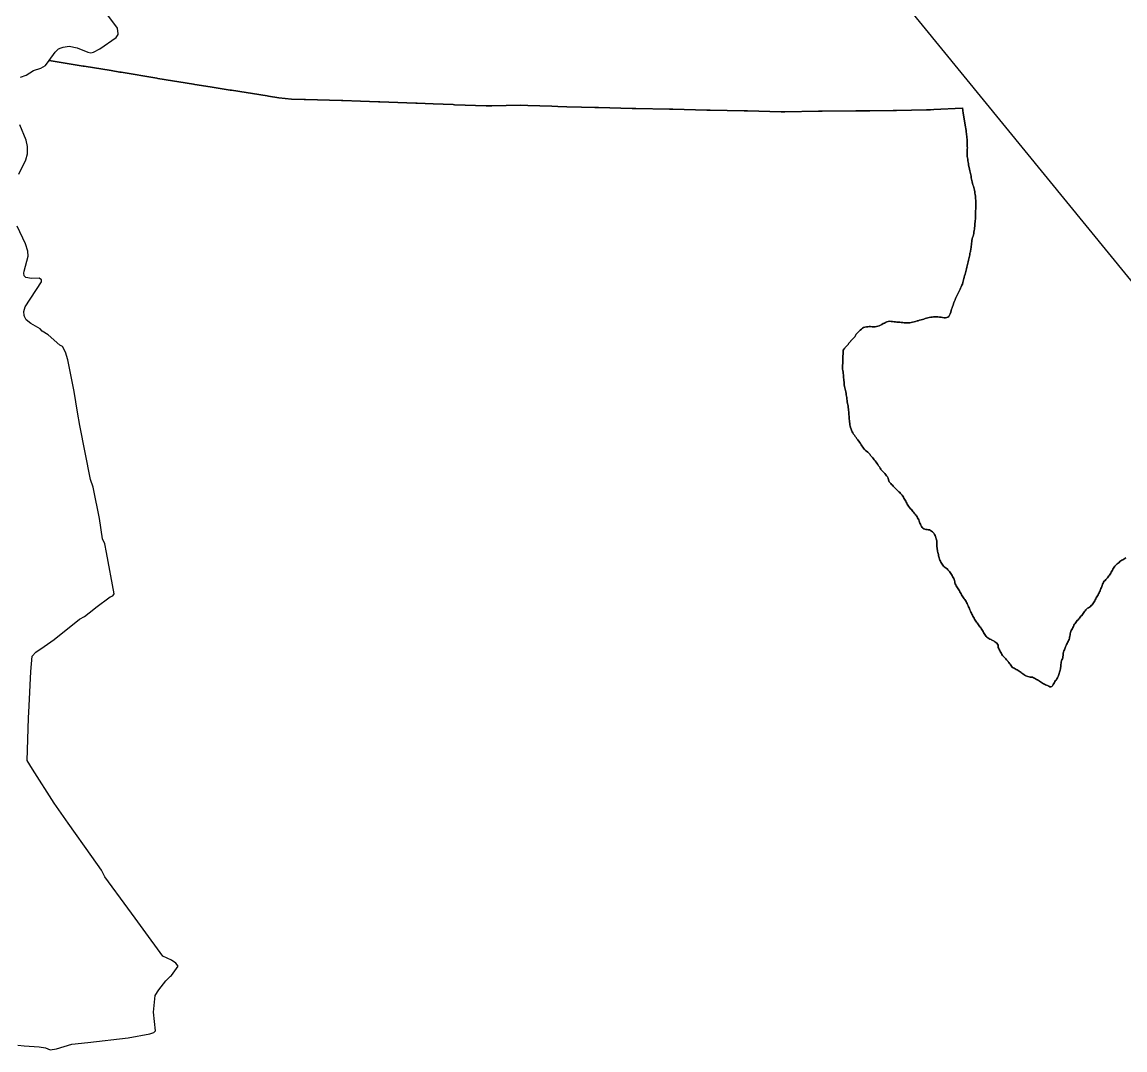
# Model space of a CAD drawing. Extents: x -312 to 667, y -1017 to 963.
# Drawn here: x -139.6 to -11.5, y 642.2 to 761.6 of the extents above; entities that cross this region are included whole.
import ezdxf

# ---------------------------------------------------------------- set-up
doc = ezdxf.new("R2010")
doc.units = 0
doc.header["$MEASUREMENT"] = 0
doc.layers.add('AEROVIAS', color=96, linetype='CONTINUOUS')
doc.layers.add('LINEAS_DE_MAPA', color=7, linetype='CONTINUOUS')

msp = doc.modelspace()

# ---------------------------------------------------------------- linework, layer by layer
at = {"layer": 'AEROVIAS'}
msp.add_line((-163.24, 918.58), (48.49, 658.74), dxfattribs=at)
at = {"layer": 'LINEAS_DE_MAPA', "color": 7}
for points in [[(-139.78, 755.15), (-139.12, 755.4), (-138.26, 755.93), (-137.43, 756.19), (-136.86, 756.51), (-136.46, 757.08), (-135.76, 758.06), (-135.37, 758.43), (-135.05, 758.55), (-134.82, 758.64), (-134.13, 758.74), (-133.19, 758.57), (-131.96, 758.06), (-131.63, 758), (-131.3, 758.05), (-130.57, 758.45), (-128.67, 759.75), (-128.42, 760.11), (-128.44, 760.2), (-128.51, 760.85), (-129.75, 762.52)], [(-11.38, 699.34), (-11.51, 699.28), (-11.62, 699.21), (-11.74, 699.14), (-11.85, 699.07), (-11.96, 698.99), (-12.07, 698.92), (-12.17, 698.83), (-12.28, 698.75), (-12.39, 698.66), (-12.48, 698.57), (-12.58, 698.48), (-12.67, 698.38), (-12.75, 698.28), (-12.82, 698.16), (-12.88, 698.04), (-12.95, 697.92), (-13.01, 697.81), (-13.08, 697.69), (-13.15, 697.58), (-13.22, 697.47), (-13.3, 697.35), (-13.37, 697.25), (-13.45, 697.14), (-13.53, 697.03), (-13.62, 696.93), (-13.71, 696.83), (-13.8, 696.73), (-13.89, 696.63), (-13.97, 696.52), (-14.03, 696.4), (-14.08, 696.28), (-14.13, 696.15), (-14.18, 696.03), (-14.23, 695.9), (-14.28, 695.78), (-14.33, 695.66), (-14.38, 695.53), (-14.44, 695.41), (-14.49, 695.29), (-14.56, 695.17), (-14.62, 695.06), (-14.69, 694.94), (-14.76, 694.83), (-14.83, 694.71), (-14.89, 694.59), (-14.94, 694.47), (-15, 694.35), (-15.06, 694.23), (-15.13, 694.12), (-15.21, 694.01), (-15.3, 693.91), (-15.4, 693.81), (-15.49, 693.72), (-15.6, 693.64), (-15.71, 693.57), (-15.83, 693.5), (-15.93, 693.42), (-16.02, 693.32), (-16.11, 693.22), (-16.19, 693.11), (-16.27, 693), (-16.35, 692.89), (-16.43, 692.79), (-16.51, 692.68), (-16.6, 692.58), (-16.68, 692.47), (-16.77, 692.37), (-16.85, 692.27), (-16.94, 692.17), (-17.03, 692.07), (-17.12, 691.97), (-17.2, 691.86), (-17.27, 691.75), (-17.34, 691.64), (-17.41, 691.52), (-17.47, 691.4), (-17.54, 691.28), (-17.6, 691.17), (-17.66, 691.05), (-17.73, 690.91), (-17.77, 690.8), (-17.81, 690.67), (-17.84, 690.55), (-17.87, 690.41), (-17.89, 690.28), (-17.92, 690.15), (-17.95, 690.02), (-17.99, 689.89), (-18.04, 689.77), (-18.09, 689.65), (-18.15, 689.52), (-18.21, 689.4), (-18.27, 689.28), (-18.33, 689.16), (-18.38, 689.04), (-18.43, 688.92), (-18.48, 688.79), (-18.53, 688.67), (-18.58, 688.54), (-18.61, 688.41), (-18.65, 688.29), (-18.66, 688.15), (-18.67, 688.02), (-18.69, 687.89), (-18.72, 687.76), (-18.76, 687.63), (-18.81, 687.5), (-18.86, 687.38), (-18.89, 687.25), (-18.91, 687.12), (-18.92, 686.98), (-18.93, 686.8), (-18.94, 686.72), (-18.96, 686.58), (-18.98, 686.45), (-19.02, 686.32), (-19.06, 686.2), (-19.1, 686.07), (-19.13, 685.94), (-19.17, 685.81), (-19.21, 685.68), (-19.26, 685.56), (-19.32, 685.44), (-19.39, 685.32), (-19.46, 685.21), (-19.54, 685.1), (-19.62, 684.99), (-19.69, 684.88), (-19.77, 684.77), (-19.84, 684.64), (-19.91, 684.51), (-19.96, 684.46), (-19.99, 684.42), (-20.09, 684.37), (-20.21, 684.39), (-20.34, 684.46), (-20.48, 684.53), (-20.6, 684.58), (-20.73, 684.62), (-20.85, 684.67), (-20.97, 684.74), (-21.07, 684.82), (-21.18, 684.89), (-21.3, 684.97), (-21.41, 685.04), (-21.47, 685.07), (-21.52, 685.11), (-21.64, 685.18), (-21.75, 685.24), (-21.87, 685.31), (-21.99, 685.37), (-22.11, 685.43), (-22.23, 685.49), (-22.36, 685.52), (-22.49, 685.52), (-22.63, 685.54), (-22.76, 685.57), (-22.89, 685.61), (-23.01, 685.66), (-23.07, 685.69), (-23.13, 685.72), (-23.24, 685.8), (-23.35, 685.88), (-23.46, 685.96), (-23.56, 686.03), (-23.67, 686.11), (-23.78, 686.19), (-23.89, 686.27), (-24, 686.34), (-24.12, 686.4), (-24.24, 686.47), (-24.36, 686.53), (-24.47, 686.6), (-24.58, 686.68), (-24.67, 686.78), (-24.75, 686.89), (-24.83, 687), (-24.91, 687.1), (-24.99, 687.21), (-25.05, 687.29), (-25.07, 687.31), (-25.16, 687.42), (-25.24, 687.52), (-25.33, 687.62), (-25.42, 687.72), (-25.52, 687.81), (-25.61, 687.91), (-25.7, 688.01), (-25.78, 688.12), (-25.85, 688.23), (-25.91, 688.35), (-25.98, 688.47), (-26.04, 688.58), (-26.1, 688.7), (-26.16, 688.83), (-26.2, 688.95), (-26.21, 689.09), (-26.22, 689.22), (-26.29, 689.33), (-26.38, 689.43), (-26.49, 689.52), (-26.6, 689.6), (-26.7, 689.68), (-26.82, 689.74), (-26.94, 689.81), (-27.05, 689.87), (-27.17, 689.93), (-27.3, 689.99), (-27.42, 690.06), (-27.52, 690.14), (-27.61, 690.23), (-27.69, 690.34), (-27.77, 690.45), (-27.84, 690.56), (-27.91, 690.68), (-27.97, 690.8), (-28.03, 690.92), (-28.1, 691.03), (-28.18, 691.14), (-28.25, 691.25), (-28.33, 691.36), (-28.41, 691.47), (-28.49, 691.58), (-28.57, 691.69), (-28.65, 691.79), (-28.74, 691.89), (-28.82, 692), (-28.89, 692.11), (-28.96, 692.23), (-29.02, 692.34), (-29.08, 692.46), (-29.15, 692.58), (-29.21, 692.7), (-29.26, 692.82), (-29.32, 692.94), (-29.38, 693.06), (-29.44, 693.18), (-29.49, 693.3), (-29.55, 693.43), (-29.6, 693.55), (-29.66, 693.67), (-29.71, 693.79), (-29.77, 693.92), (-29.82, 694.04), (-29.89, 694.18), (-29.94, 694.28), (-30.01, 694.39), (-30.09, 694.5), (-30.17, 694.61), (-30.25, 694.71), (-30.33, 694.82), (-30.4, 694.93), (-30.47, 695.05), (-30.53, 695.17), (-30.59, 695.29), (-30.66, 695.4), (-30.72, 695.52), (-30.79, 695.64), (-30.87, 695.75), (-30.94, 695.86), (-31.01, 695.97), (-31.08, 696.09), (-31.14, 696.21), (-31.2, 696.33), (-31.24, 696.45), (-31.27, 696.58), (-31.3, 696.72), (-31.34, 696.85), (-31.38, 696.97), (-31.45, 697.09), (-31.51, 697.2), (-31.58, 697.32), (-31.65, 697.43), (-31.73, 697.54), (-31.81, 697.65), (-31.89, 697.76), (-32.01, 697.91), (-32.06, 697.96), (-32.16, 698.06), (-32.26, 698.14), (-32.37, 698.22), (-32.48, 698.31), (-32.57, 698.4), (-32.66, 698.5), (-32.74, 698.61), (-32.8, 698.72), (-32.87, 698.84), (-32.92, 698.96), (-32.98, 699.09), (-33.02, 699.21), (-33.06, 699.34), (-33.1, 699.47), (-33.13, 699.6), (-33.16, 699.73), (-33.19, 699.86), (-33.22, 699.99), (-33.25, 700.12), (-33.27, 700.25), (-33.3, 700.38), (-33.32, 700.52), (-33.33, 700.65), (-33.33, 700.79), (-33.33, 700.92), (-33.33, 701.05), (-33.34, 701.19), (-33.36, 701.32), (-33.38, 701.45), (-33.41, 701.58), (-33.45, 701.71), (-33.48, 701.79), (-33.49, 701.84), (-33.55, 701.96), (-33.61, 702.08), (-33.68, 702.2), (-33.76, 702.3), (-33.86, 702.39), (-33.97, 702.47), (-34.09, 702.54), (-34.21, 702.59), (-34.34, 702.62), (-34.48, 702.63), (-34.62, 702.64), (-34.75, 702.67), (-34.87, 702.71), (-34.97, 702.79), (-35.06, 702.89), (-35.13, 703.01), (-35.2, 703.13), (-35.25, 703.25), (-35.3, 703.38), (-35.34, 703.51), (-35.38, 703.63), (-35.44, 703.76), (-35.5, 703.87), (-35.57, 703.99), (-35.64, 704.11), (-35.71, 704.22), (-35.79, 704.32), (-35.87, 704.43), (-35.96, 704.53), (-36.04, 704.64), (-36.13, 704.74), (-36.22, 704.84), (-36.3, 704.95), (-36.39, 705.05), (-36.48, 705.15), (-36.56, 705.25), (-36.64, 705.36), (-36.71, 705.47), (-36.78, 705.59), (-36.84, 705.71), (-36.9, 705.83), (-36.96, 705.94), (-37.03, 706.06), (-37.1, 706.18), (-37.17, 706.29), (-37.23, 706.41), (-37.31, 706.52), (-37.38, 706.63), (-37.47, 706.73), (-37.56, 706.83), (-37.65, 706.93), (-37.75, 707.02), (-37.85, 707.11), (-37.95, 707.2), (-38.04, 707.3), (-38.14, 707.39), (-38.23, 707.49), (-38.32, 707.58), (-38.38, 707.65), (-38.41, 707.68), (-38.51, 707.78), (-38.6, 707.88), (-38.69, 707.97), (-38.78, 708.07), (-38.88, 708.17), (-38.96, 708.4), (-38.98, 708.61), (-39.06, 708.77), (-39.17, 708.89), (-39.28, 709.01), (-39.4, 709.14), (-39.51, 709.26), (-39.63, 709.38), (-39.74, 709.5), (-39.8, 709.57), (-39.85, 709.63), (-39.94, 709.77), (-40.02, 709.91), (-40.11, 710.05), (-40.21, 710.19), (-40.31, 710.33), (-40.4, 710.46), (-40.51, 710.6), (-40.61, 710.73), (-40.71, 710.86), (-40.82, 710.99), (-40.92, 711.12), (-41.03, 711.25), (-41.13, 711.38), (-41.24, 711.51), (-41.32, 711.58), (-41.36, 711.62), (-41.5, 711.72), (-41.63, 711.83), (-41.75, 711.94), (-41.85, 712.07), (-41.95, 712.21), (-42.04, 712.35), (-42.13, 712.49), (-42.22, 712.63), (-42.32, 712.77), (-42.42, 712.9), (-42.45, 712.95), (-42.52, 713.04), (-42.62, 713.17), (-42.72, 713.31), (-42.82, 713.44), (-42.91, 713.58), (-43.01, 713.71), (-43.1, 713.86), (-43.18, 714), (-43.24, 714.16), (-43.31, 714.31), (-43.36, 714.47), (-43.38, 714.53), (-43.41, 714.63), (-43.43, 714.8), (-43.46, 714.96), (-43.48, 715.13), (-43.48, 715.2), (-43.49, 715.3), (-43.51, 715.46), (-43.52, 715.63), (-43.54, 715.79), (-43.55, 715.96), (-43.56, 716.13), (-43.58, 716.3), (-43.59, 716.46), (-43.61, 716.63), (-43.63, 716.8), (-43.66, 716.99), (-43.68, 717.13), (-43.71, 717.29), (-43.74, 717.46), (-43.77, 717.62), (-43.79, 717.78), (-43.81, 717.95), (-43.83, 718.12), (-43.86, 718.28), (-43.88, 718.45), (-43.91, 718.61), (-43.95, 718.78), (-43.99, 718.94), (-44.03, 719.1), (-44.08, 719.26), (-44.11, 719.43), (-44.11, 719.47), (-44.11, 719.59), (-44.12, 719.76), (-44.13, 719.93), (-44.16, 720.09), (-44.18, 720.26), (-44.19, 720.42), (-44.2, 720.59), (-44.22, 720.76), (-44.24, 720.92), (-44.26, 721.09), (-44.29, 721.26), (-44.23, 723.45), (-44.09, 723.63), (-44.02, 723.71), (-43.98, 723.76), (-43.87, 723.88), (-43.75, 724.01), (-43.65, 724.14), (-43.55, 724.27), (-43.44, 724.4), (-43.38, 724.48), (-43.34, 724.53), (-43.22, 724.66), (-43.1, 724.77), (-42.97, 724.88), (-42.87, 725.01), (-42.8, 725.16), (-42.72, 725.31), (-42.61, 725.44), (-42.49, 725.56), (-42.36, 725.66), (-42.23, 725.77), (-42.11, 725.89), (-41.99, 726), (-41.85, 726.09), (-41.7, 726.15), (-41.53, 726.17), (-41.36, 726.18), (-41.19, 726.2), (-41.03, 726.21), (-40.86, 726.19), (-40.79, 726.19), (-40.69, 726.18), (-40.52, 726.19), (-40.36, 726.21), (-40.19, 726.25), (-40.04, 726.3), (-39.89, 726.38), (-39.82, 726.41), (-39.74, 726.46), (-39.59, 726.54), (-39.44, 726.61), (-39.29, 726.68), (-39.14, 726.75), (-38.98, 726.8), (-38.81, 726.82), (-38.64, 726.81), (-38.48, 726.8), (-38.31, 726.77), (-38.14, 726.75), (-37.98, 726.73), (-37.81, 726.71), (-37.64, 726.7), (-37.48, 726.68), (-37.31, 726.66), (-37.15, 726.65), (-36.98, 726.63), (-36.81, 726.63), (-36.61, 726.63), (-36.48, 726.65), (-36.31, 726.67), (-36.15, 726.71), (-35.99, 726.75), (-35.82, 726.79), (-35.62, 726.85), (-35.5, 726.88), (-35.34, 726.93), (-35.18, 726.98), (-35.02, 727.03), (-34.86, 727.08), (-34.7, 727.13), (-34.54, 727.18), (-34.38, 727.22), (-34.22, 727.26), (-34.05, 727.28), (-33.89, 727.31), (-33.72, 727.32), (-33.55, 727.34), (-33.38, 727.34), (-33.21, 727.33), (-33.03, 727.31), (-32.85, 727.28), (-32.67, 727.25), (-32.5, 727.23), (-32.38, 727.23), (-32.33, 727.23), (-32.19, 727.25), (-32.05, 727.3), (-31.95, 727.39), (-31.86, 727.53), (-31.79, 727.69), (-31.73, 727.87), (-31.68, 728.05), (-31.62, 728.22), (-31.56, 728.37), (-31.51, 728.53), (-31.45, 728.69), (-31.4, 728.85), (-31.35, 729.01), (-31.29, 729.17), (-31.23, 729.32), (-31.16, 729.47), (-31.08, 729.62), (-31, 729.77), (-30.93, 729.92), (-30.86, 730.07), (-30.79, 730.22), (-30.72, 730.38), (-30.65, 730.53), (-30.58, 730.68), (-30.51, 730.83), (-30.47, 730.93), (-30.44, 730.99), (-30.38, 731.14), (-30.33, 731.3), (-30.28, 731.46), (-30.24, 731.62), (-30.19, 731.78), (-30.16, 731.89), (-30.15, 731.95), (-30.11, 732.11), (-30.07, 732.27), (-30.03, 732.43), (-29.99, 732.59), (-29.94, 732.76), (-29.9, 732.92), (-29.86, 733.08), (-29.82, 733.24), (-29.78, 733.41), (-29.74, 733.57), (-29.71, 733.73), (-29.67, 733.9), (-29.63, 734.06), (-29.59, 734.22), (-29.56, 734.39), (-29.52, 734.55), (-29.49, 734.71), (-29.45, 734.88), (-29.42, 735.04), (-29.41, 735.12), (-29.39, 735.21), (-29.37, 735.37), (-29.35, 735.54), (-29.33, 735.71), (-29.31, 735.87), (-29.29, 736.04), (-29.27, 736.12), (-29.26, 736.2), (-29.23, 736.37), (-29.19, 736.53), (-29.14, 736.69), (-29.09, 736.85), (-29.06, 737.02), (-29.03, 737.18), (-29.01, 737.35), (-28.98, 737.51), (-28.96, 737.68), (-28.94, 737.85), (-28.93, 738.01), (-28.91, 738.18), (-28.89, 738.35), (-28.88, 738.51), (-28.87, 738.68), (-28.87, 738.85), (-28.86, 739.02), (-28.86, 739.18), (-28.85, 739.35), (-28.85, 739.4), (-28.84, 739.52), (-28.84, 739.68), (-28.83, 739.85), (-28.82, 740.02), (-28.81, 740.19), (-28.81, 740.41), (-28.8, 740.52), (-28.81, 740.69), (-28.82, 740.86), (-28.84, 741.02), (-28.85, 741.19), (-28.87, 741.36), (-28.9, 741.52), (-28.92, 741.69), (-28.94, 741.86), (-28.96, 742.02), (-29, 742.18), (-29.04, 742.35), (-29.1, 742.5), (-29.15, 742.66), (-29.2, 742.83), (-29.23, 742.99), (-29.27, 743.15), (-29.3, 743.31), (-29.34, 743.48), (-29.37, 743.64), (-29.37, 743.67), (-29.4, 743.81), (-29.43, 743.97), (-29.47, 744.14), (-29.51, 744.3), (-29.54, 744.46), (-29.58, 744.66), (-29.61, 744.79), (-29.65, 744.96), (-29.68, 745.12), (-29.71, 745.28), (-29.74, 745.45), (-29.76, 745.62), (-29.78, 745.78), (-29.8, 745.95), (-29.81, 746.12), (-29.82, 746.28), (-29.81, 746.45), (-29.81, 746.62), (-29.8, 746.79), (-29.79, 746.95), (-29.8, 747.12), (-29.8, 747.29), (-29.8, 747.33), (-29.8, 747.46), (-29.81, 747.62), (-29.82, 747.79), (-29.83, 747.96), (-29.85, 748.13), (-29.86, 748.29), (-29.88, 748.46), (-29.9, 748.63), (-29.92, 748.79), (-29.95, 748.96), (-30.07, 749.57), (-30.22, 750.57), (-30.29, 750.97), (-30.38, 751.58), (-30.41, 751.57), (-33.68, 751.4), (-34.09, 751.37), (-34.55, 751.35), (-38.01, 751.3), (-38.42, 751.29), (-41.11, 751.25), (-42.34, 751.24), (-42.75, 751.23), (-46.67, 751.19), (-47.08, 751.19), (-51, 751.14), (-51.11, 751.14), (-51.41, 751.15), (-55.33, 751.24), (-55.74, 751.25), (-59.66, 751.33), (-60.07, 751.34), (-63.99, 751.43), (-64.4, 751.44), (-68.31, 751.53), (-68.73, 751.53), (-72.64, 751.62), (-73.06, 751.63), (-74.62, 751.66), (-76.32, 751.72), (-77.38, 751.76), (-78.07, 751.78), (-80.87, 751.87), (-81.71, 751.9), (-85.05, 751.81), (-85.2, 751.81), (-85.71, 751.82), (-89.38, 751.96), (-89.53, 751.97), (-91.85, 752.06), (-93.7, 752.13), (-93.85, 752.14), (-98.03, 752.3), (-98.18, 752.3), (-100.29, 752.38), (-102.36, 752.44), (-102.51, 752.44), (-106.69, 752.55), (-106.84, 752.55), (-108.3, 752.59), (-109.76, 752.75), (-110.99, 752.95), (-111.14, 752.97), (-115.27, 753.63), (-115.41, 753.65), (-117.75, 754.02), (-119.54, 754.32), (-119.69, 754.34), (-123.82, 755.02), (-123.96, 755.05), (-128.09, 755.73), (-128.23, 755.75), (-129.26, 755.92), (-132.37, 756.42), (-132.5, 756.44), (-136.46, 757.08), (-135.76, 758.06), (-135.37, 758.43), (-135.05, 758.55), (-134.82, 758.64), (-134.13, 758.74), (-133.19, 758.57), (-131.96, 758.06), (-131.63, 758), (-131.3, 758.05), (-130.57, 758.45), (-128.67, 759.75), (-128.42, 760.11), (-128.44, 760.2), (-128.51, 760.85), (-129.75, 762.52)], [(-139.78, 755.15), (-139.12, 755.4), (-138.26, 755.93), (-137.43, 756.19), (-136.86, 756.51), (-136.46, 757.08), (-132.5, 756.44), (-132.37, 756.42), (-129.26, 755.92), (-128.23, 755.75), (-128.09, 755.73), (-123.96, 755.05), (-123.82, 755.02), (-119.69, 754.34), (-119.54, 754.32), (-117.75, 754.02), (-115.41, 753.65), (-115.27, 753.63), (-111.14, 752.97), (-110.99, 752.95), (-109.76, 752.75), (-108.3, 752.59), (-106.84, 752.55), (-106.69, 752.55), (-102.51, 752.44), (-102.36, 752.44), (-100.29, 752.38), (-98.18, 752.3), (-98.03, 752.3), (-93.85, 752.14), (-93.7, 752.13), (-91.85, 752.06), (-89.53, 751.97), (-89.38, 751.96), (-85.71, 751.82), (-85.2, 751.81), (-85.05, 751.81), (-81.71, 751.9), (-80.87, 751.87), (-78.07, 751.78), (-77.38, 751.76), (-76.32, 751.72), (-74.62, 751.66), (-73.06, 751.63), (-72.64, 751.62), (-68.73, 751.53), (-68.31, 751.53), (-64.4, 751.44), (-63.99, 751.43), (-60.07, 751.34), (-59.66, 751.33), (-55.74, 751.25), (-55.33, 751.24), (-51.41, 751.15), (-51.11, 751.14), (-51, 751.14), (-47.08, 751.19), (-46.67, 751.19), (-42.75, 751.23), (-42.34, 751.24), (-41.11, 751.25), (-38.42, 751.29), (-38.01, 751.3), (-34.55, 751.35), (-34.09, 751.37), (-33.68, 751.4), (-30.41, 751.57), (-30.38, 751.58), (-30.29, 750.97), (-30.22, 750.57), (-30.07, 749.57), (-29.95, 748.96), (-29.92, 748.79), (-29.9, 748.63), (-29.88, 748.46), (-29.86, 748.29), (-29.85, 748.13), (-29.83, 747.96), (-29.82, 747.79), (-29.81, 747.62), (-29.8, 747.46), (-29.8, 747.33), (-29.8, 747.29), (-29.8, 747.12), (-29.79, 746.95), (-29.8, 746.79), (-29.81, 746.62), (-29.81, 746.45), (-29.82, 746.28), (-29.81, 746.12), (-29.8, 745.95), (-29.78, 745.78), (-29.76, 745.62), (-29.74, 745.45), (-29.71, 745.28), (-29.68, 745.12), (-29.65, 744.96), (-29.61, 744.79), (-29.58, 744.66), (-29.54, 744.46), (-29.51, 744.3), (-29.47, 744.14), (-29.43, 743.97), (-29.4, 743.81), (-29.37, 743.67), (-29.37, 743.64), (-29.34, 743.48), (-29.3, 743.31), (-29.27, 743.15), (-29.23, 742.99), (-29.2, 742.83), (-29.15, 742.66), (-29.1, 742.5), (-29.04, 742.35), (-29, 742.18), (-28.96, 742.02), (-28.94, 741.86), (-28.92, 741.69), (-28.9, 741.52), (-28.87, 741.36), (-28.85, 741.19), (-28.84, 741.02), (-28.82, 740.86), (-28.81, 740.69), (-28.8, 740.52), (-28.81, 740.41), (-28.81, 740.19), (-28.82, 740.02), (-28.83, 739.85), (-28.84, 739.68), (-28.84, 739.52), (-28.85, 739.4), (-28.85, 739.35), (-28.86, 739.18), (-28.86, 739.02), (-28.87, 738.85), (-28.87, 738.68), (-28.88, 738.51), (-28.89, 738.35), (-28.91, 738.18), (-28.93, 738.01), (-28.94, 737.85), (-28.96, 737.68), (-28.98, 737.51), (-29.01, 737.35), (-29.03, 737.18), (-29.06, 737.02), (-29.09, 736.85), (-29.14, 736.69), (-29.19, 736.53), (-29.23, 736.37), (-29.26, 736.2), (-29.27, 736.12), (-29.29, 736.04), (-29.31, 735.87), (-29.33, 735.71), (-29.35, 735.54), (-29.37, 735.37), (-29.39, 735.21), (-29.41, 735.12), (-29.42, 735.04), (-29.45, 734.88), (-29.49, 734.71), (-29.52, 734.55), (-29.56, 734.39), (-29.59, 734.22), (-29.63, 734.06), (-29.67, 733.9), (-29.71, 733.73), (-29.74, 733.57), (-29.78, 733.41), (-29.82, 733.24), (-29.86, 733.08), (-29.9, 732.92), (-29.94, 732.76), (-29.99, 732.59), (-30.03, 732.43), (-30.07, 732.27), (-30.11, 732.11), (-30.15, 731.95), (-30.16, 731.89), (-30.19, 731.78), (-30.24, 731.62), (-30.28, 731.46), (-30.33, 731.3), (-30.38, 731.14), (-30.44, 730.99), (-30.47, 730.93), (-30.51, 730.83), (-30.58, 730.68), (-30.65, 730.53), (-30.72, 730.38), (-30.79, 730.22), (-30.86, 730.07), (-30.93, 729.92), (-31, 729.77), (-31.08, 729.62), (-31.16, 729.47), (-31.23, 729.32), (-31.29, 729.17), (-31.35, 729.01), (-31.4, 728.85), (-31.45, 728.69), (-31.51, 728.53), (-31.56, 728.37), (-31.62, 728.22), (-31.68, 728.05), (-31.73, 727.87), (-31.79, 727.69), (-31.86, 727.53), (-31.95, 727.39), (-32.05, 727.3), (-32.19, 727.25), (-32.33, 727.23), (-32.38, 727.23), (-32.5, 727.23), (-32.67, 727.25), (-32.85, 727.28), (-33.03, 727.31), (-33.21, 727.33), (-33.38, 727.34), (-33.55, 727.34), (-33.72, 727.32), (-33.89, 727.31), (-34.05, 727.28), (-34.22, 727.26), (-34.38, 727.22), (-34.54, 727.18), (-34.7, 727.13), (-34.86, 727.08), (-35.02, 727.03), (-35.18, 726.98), (-35.34, 726.93), (-35.5, 726.88), (-35.62, 726.85), (-35.82, 726.79), (-35.99, 726.75), (-36.15, 726.71), (-36.31, 726.67), (-36.48, 726.65), (-36.61, 726.63), (-36.81, 726.63), (-36.98, 726.63), (-37.15, 726.65), (-37.31, 726.66), (-37.48, 726.68), (-37.64, 726.7), (-37.81, 726.71), (-37.98, 726.73), (-38.14, 726.75), (-38.31, 726.77), (-38.48, 726.8), (-38.64, 726.81), (-38.81, 726.82), (-38.98, 726.8), (-39.14, 726.75), (-39.29, 726.68), (-39.44, 726.61), (-39.59, 726.54), (-39.74, 726.46), (-39.82, 726.41), (-39.89, 726.38), (-40.04, 726.3), (-40.19, 726.25), (-40.36, 726.21), (-40.52, 726.19), (-40.69, 726.18), (-40.79, 726.19), (-40.86, 726.19), (-41.03, 726.21), (-41.19, 726.2), (-41.36, 726.18), (-41.53, 726.17), (-41.7, 726.15), (-41.85, 726.09), (-41.99, 726), (-42.11, 725.89), (-42.23, 725.77), (-42.36, 725.66), (-42.49, 725.56), (-42.61, 725.44), (-42.72, 725.31), (-42.8, 725.16), (-42.87, 725.01), (-42.97, 724.88), (-43.1, 724.77), (-43.22, 724.66), (-43.34, 724.53), (-43.38, 724.48), (-43.44, 724.4), (-43.55, 724.27), (-43.65, 724.14), (-43.75, 724.01), (-43.87, 723.88), (-43.98, 723.76), (-44.02, 723.71), (-44.09, 723.63), (-44.23, 723.45), (-44.29, 721.26), (-44.26, 721.09), (-44.24, 720.92), (-44.22, 720.76), (-44.2, 720.59), (-44.19, 720.42), (-44.18, 720.26), (-44.16, 720.09), (-44.13, 719.93), (-44.12, 719.76), (-44.11, 719.59), (-44.11, 719.47), (-44.11, 719.43), (-44.08, 719.26), (-44.03, 719.1), (-43.99, 718.94), (-43.95, 718.78), (-43.91, 718.61), (-43.88, 718.45), (-43.86, 718.28), (-43.83, 718.12), (-43.81, 717.95), (-43.79, 717.78), (-43.77, 717.62), (-43.74, 717.46), (-43.71, 717.29), (-43.68, 717.13), (-43.66, 716.99), (-43.63, 716.8), (-43.61, 716.63), (-43.59, 716.46), (-43.58, 716.3), (-43.56, 716.13), (-43.55, 715.96), (-43.54, 715.79), (-43.52, 715.63), (-43.51, 715.46), (-43.49, 715.3), (-43.48, 715.2), (-43.48, 715.13), (-43.46, 714.96), (-43.43, 714.8), (-43.41, 714.63), (-43.38, 714.53), (-43.36, 714.47), (-43.31, 714.31), (-43.24, 714.16), (-43.18, 714), (-43.1, 713.86), (-43.01, 713.71), (-42.91, 713.58), (-42.82, 713.44), (-42.72, 713.31), (-42.62, 713.17), (-42.52, 713.04), (-42.45, 712.95), (-42.42, 712.9), (-42.32, 712.77), (-42.22, 712.63), (-42.13, 712.49), (-42.04, 712.35), (-41.95, 712.21), (-41.85, 712.07), (-41.75, 711.94), (-41.63, 711.83), (-41.5, 711.72), (-41.36, 711.62), (-41.32, 711.58), (-41.24, 711.51), (-41.13, 711.38), (-41.03, 711.25), (-40.92, 711.12), (-40.82, 710.99), (-40.71, 710.86), (-40.61, 710.73), (-40.51, 710.6), (-40.4, 710.46), (-40.31, 710.33), (-40.21, 710.19), (-40.11, 710.05), (-40.02, 709.91), (-39.94, 709.77), (-39.85, 709.63), (-39.8, 709.57), (-39.74, 709.5), (-39.63, 709.38), (-39.51, 709.26), (-39.4, 709.14), (-39.28, 709.01), (-39.17, 708.89), (-39.06, 708.77), (-38.98, 708.61), (-38.96, 708.4), (-38.88, 708.17), (-38.78, 708.07), (-38.69, 707.97), (-38.6, 707.88), (-38.51, 707.78), (-38.41, 707.68), (-38.38, 707.65), (-38.32, 707.58), (-38.23, 707.49), (-38.14, 707.39), (-38.04, 707.3), (-37.95, 707.2), (-37.85, 707.11), (-37.75, 707.02), (-37.65, 706.93), (-37.56, 706.83), (-37.47, 706.73), (-37.38, 706.63), (-37.31, 706.52), (-37.23, 706.41), (-37.17, 706.29), (-37.1, 706.18), (-37.03, 706.06), (-36.96, 705.94), (-36.9, 705.83), (-36.84, 705.71), (-36.78, 705.59), (-36.71, 705.47), (-36.64, 705.36), (-36.56, 705.25), (-36.48, 705.15), (-36.39, 705.05), (-36.3, 704.95), (-36.22, 704.84), (-36.13, 704.74), (-36.04, 704.64), (-35.96, 704.53), (-35.87, 704.43), (-35.79, 704.32), (-35.71, 704.22), (-35.64, 704.11), (-35.57, 703.99), (-35.5, 703.87), (-35.44, 703.76), (-35.38, 703.63), (-35.34, 703.51), (-35.3, 703.38), (-35.25, 703.25), (-35.2, 703.13), (-35.13, 703.01), (-35.06, 702.89), (-34.97, 702.79), (-34.87, 702.71), (-34.75, 702.67), (-34.62, 702.64), (-34.48, 702.63), (-34.34, 702.62), (-34.21, 702.59), (-34.09, 702.54), (-33.97, 702.47), (-33.86, 702.39), (-33.76, 702.3), (-33.68, 702.2), (-33.61, 702.08), (-33.55, 701.96), (-33.49, 701.84), (-33.48, 701.79), (-33.45, 701.71), (-33.41, 701.58), (-33.38, 701.45), (-33.36, 701.32), (-33.34, 701.19), (-33.33, 701.05), (-33.33, 700.92), (-33.33, 700.79), (-33.33, 700.65), (-33.32, 700.52), (-33.3, 700.38), (-33.27, 700.25), (-33.25, 700.12), (-33.22, 699.99), (-33.19, 699.86), (-33.16, 699.73), (-33.13, 699.6), (-33.1, 699.47), (-33.06, 699.34), (-33.02, 699.21), (-32.98, 699.09), (-32.92, 698.96), (-32.87, 698.84), (-32.8, 698.72), (-32.74, 698.61), (-32.66, 698.5), (-32.57, 698.4), (-32.48, 698.31), (-32.37, 698.22), (-32.26, 698.14), (-32.16, 698.06), (-32.06, 697.96), (-32.01, 697.91), (-31.89, 697.76), (-31.81, 697.65), (-31.73, 697.54), (-31.65, 697.43), (-31.58, 697.32), (-31.51, 697.2), (-31.45, 697.09), (-31.38, 696.97), (-31.34, 696.85), (-31.3, 696.72), (-31.27, 696.58), (-31.24, 696.45), (-31.2, 696.33), (-31.14, 696.21), (-31.08, 696.09), (-31.01, 695.97), (-30.94, 695.86), (-30.87, 695.75), (-30.79, 695.64), (-30.72, 695.52), (-30.66, 695.4), (-30.59, 695.29), (-30.53, 695.17), (-30.47, 695.05), (-30.4, 694.93), (-30.33, 694.82), (-30.25, 694.71), (-30.17, 694.61), (-30.09, 694.5), (-30.01, 694.39), (-29.94, 694.28), (-29.89, 694.18), (-29.82, 694.04), (-29.77, 693.92), (-29.71, 693.79), (-29.66, 693.67), (-29.6, 693.55), (-29.55, 693.43), (-29.49, 693.3), (-29.44, 693.18), (-29.38, 693.06), (-29.32, 692.94), (-29.26, 692.82), (-29.21, 692.7), (-29.15, 692.58), (-29.08, 692.46), (-29.02, 692.34), (-28.96, 692.23), (-28.89, 692.11), (-28.82, 692), (-28.74, 691.89), (-28.65, 691.79), (-28.57, 691.69), (-28.49, 691.58), (-28.41, 691.47), (-28.33, 691.36), (-28.25, 691.25), (-28.18, 691.14), (-28.1, 691.03), (-28.03, 690.92), (-27.97, 690.8), (-27.91, 690.68), (-27.84, 690.56), (-27.77, 690.45), (-27.69, 690.34), (-27.61, 690.23), (-27.52, 690.14), (-27.42, 690.06), (-27.3, 689.99), (-27.17, 689.93), (-27.05, 689.87), (-26.94, 689.81), (-26.82, 689.74), (-26.7, 689.68), (-26.6, 689.6), (-26.49, 689.52), (-26.38, 689.43), (-26.29, 689.33), (-26.22, 689.22), (-26.21, 689.09), (-26.2, 688.95), (-26.16, 688.83), (-26.1, 688.7), (-26.04, 688.58), (-25.98, 688.47), (-25.91, 688.35), (-25.85, 688.23), (-25.78, 688.12), (-25.7, 688.01), (-25.61, 687.91), (-25.52, 687.81), (-25.42, 687.72), (-25.33, 687.62), (-25.24, 687.52), (-25.16, 687.42), (-25.07, 687.31), (-25.05, 687.29), (-24.99, 687.21), (-24.91, 687.1), (-24.83, 687), (-24.75, 686.89), (-24.67, 686.78), (-24.58, 686.68), (-24.47, 686.6), (-24.36, 686.53), (-24.24, 686.47), (-24.12, 686.4), (-24, 686.34), (-23.89, 686.27), (-23.78, 686.19), (-23.67, 686.11), (-23.56, 686.03), (-23.46, 685.96), (-23.35, 685.88), (-23.24, 685.8), (-23.13, 685.72), (-23.07, 685.69), (-23.01, 685.66), (-22.89, 685.61), (-22.76, 685.57), (-22.63, 685.54), (-22.49, 685.52), (-22.36, 685.52), (-22.23, 685.49), (-22.11, 685.43), (-21.99, 685.37), (-21.87, 685.31), (-21.75, 685.24), (-21.64, 685.18), (-21.52, 685.11), (-21.47, 685.07), (-21.41, 685.04), (-21.3, 684.97), (-21.18, 684.89), (-21.07, 684.82), (-20.97, 684.74), (-20.85, 684.67), (-20.73, 684.62), (-20.6, 684.58), (-20.48, 684.53), (-20.34, 684.46), (-20.21, 684.39), (-20.09, 684.37), (-19.99, 684.42), (-19.96, 684.46), (-19.91, 684.51), (-19.84, 684.64), (-19.77, 684.77), (-19.69, 684.88), (-19.62, 684.99), (-19.54, 685.1), (-19.46, 685.21), (-19.39, 685.32), (-19.32, 685.44), (-19.26, 685.56), (-19.21, 685.68), (-19.17, 685.81), (-19.13, 685.94), (-19.1, 686.07), (-19.06, 686.2), (-19.02, 686.32), (-18.98, 686.45), (-18.96, 686.58), (-18.94, 686.72), (-18.93, 686.8), (-18.92, 686.98), (-18.91, 687.12), (-18.89, 687.25), (-18.86, 687.38), (-18.81, 687.5), (-18.76, 687.63), (-18.72, 687.76), (-18.69, 687.89), (-18.67, 688.02), (-18.66, 688.15), (-18.65, 688.29), (-18.61, 688.41), (-18.58, 688.54), (-18.53, 688.67), (-18.48, 688.79), (-18.43, 688.92), (-18.38, 689.04), (-18.33, 689.16), (-18.27, 689.28), (-18.21, 689.4), (-18.15, 689.52), (-18.09, 689.65), (-18.04, 689.77), (-17.99, 689.89), (-17.95, 690.02), (-17.92, 690.15), (-17.89, 690.28), (-17.87, 690.41), (-17.84, 690.55), (-17.81, 690.67), (-17.77, 690.8), (-17.73, 690.91), (-17.66, 691.05), (-17.6, 691.17), (-17.54, 691.28), (-17.47, 691.4), (-17.41, 691.52), (-17.34, 691.64), (-17.27, 691.75), (-17.2, 691.86), (-17.12, 691.97), (-17.03, 692.07), (-16.94, 692.17), (-16.85, 692.27), (-16.77, 692.37), (-16.68, 692.47), (-16.6, 692.58), (-16.51, 692.68), (-16.43, 692.79), (-16.35, 692.89), (-16.27, 693), (-16.19, 693.11), (-16.11, 693.22), (-16.02, 693.32), (-15.93, 693.42), (-15.83, 693.5), (-15.71, 693.57), (-15.6, 693.64), (-15.49, 693.72), (-15.4, 693.81), (-15.3, 693.91), (-15.21, 694.01), (-15.13, 694.12), (-15.06, 694.23), (-15, 694.35), (-14.94, 694.47), (-14.89, 694.59), (-14.83, 694.71), (-14.76, 694.83), (-14.69, 694.94), (-14.62, 695.06), (-14.56, 695.17), (-14.49, 695.29), (-14.44, 695.41), (-14.38, 695.53), (-14.33, 695.66), (-14.28, 695.78), (-14.23, 695.9), (-14.18, 696.03), (-14.13, 696.15), (-14.08, 696.28), (-14.03, 696.4), (-13.97, 696.52), (-13.89, 696.63), (-13.8, 696.73), (-13.71, 696.83), (-13.62, 696.93), (-13.53, 697.03), (-13.45, 697.14), (-13.37, 697.25), (-13.3, 697.35), (-13.22, 697.47), (-13.15, 697.58), (-13.08, 697.69), (-13.01, 697.81), (-12.95, 697.92), (-12.88, 698.04), (-12.82, 698.16), (-12.75, 698.28), (-12.67, 698.38), (-12.58, 698.48), (-12.48, 698.57), (-12.39, 698.66), (-12.28, 698.75), (-12.17, 698.83), (-12.07, 698.92), (-11.96, 698.99), (-11.85, 699.07), (-11.74, 699.14), (-11.62, 699.21), (-11.51, 699.28), (-11.38, 699.34)], [(-139.98, 743.91), (-139.17, 745.54), (-138.97, 746.26), (-138.98, 747.06), (-138.98, 747.12), (-139.11, 747.83), (-139.85, 749.61)], [(-139.98, 743.91), (-139.17, 745.54), (-138.97, 746.26), (-138.98, 747.06), (-138.98, 747.12), (-139.11, 747.83), (-139.85, 749.61)], [(-140.08, 642.78), (-139.34, 642.72), (-137.62, 642.58), (-136.89, 642.46), (-136.32, 642.23), (-135.6, 642.35), (-133.82, 642.9), (-131.97, 643.1), (-127.28, 643.62), (-124.77, 644.1), (-124.53, 644.17), (-124.28, 644.25), (-124.1, 644.44), (-124.35, 646.6), (-124.13, 648.56), (-123.72, 649.2), (-122.91, 650.23), (-122.35, 650.78), (-122.25, 650.88), (-121.47, 651.96), (-121.73, 652.29), (-122.23, 652.66), (-123.26, 653.1), (-125.55, 656.25), (-126.47, 657.51), (-127.31, 658.67), (-129.99, 662.34), (-130.04, 662.41), (-130.39, 663.09), (-131.49, 664.68), (-134.23, 668.55), (-135.87, 670.87), (-138.39, 674.84), (-139.02, 675.84), (-138.86, 680.73), (-138.79, 682.19), (-138.59, 686.17), (-138.42, 687.94), (-137.99, 688.4), (-137.05, 689.06), (-135.89, 689.86), (-132.93, 692.22), (-132.36, 692.54), (-131.28, 693.41), (-131.03, 693.59), (-129.35, 694.81), (-129.06, 694.94), (-128.92, 695.16), (-129.81, 699.97), (-129.99, 700.97), (-130.26, 701.56), (-130.62, 703.94), (-131.32, 707.35), (-131.36, 707.54), (-131.65, 708.43), (-132.88, 714.73), (-133.17, 716.25), (-133.54, 718.65), (-134.26, 722.15), (-134.3, 722.34), (-134.56, 723.23), (-134.91, 723.88), (-135.22, 724.05), (-136.57, 725.25), (-137.26, 725.67), (-137.5, 725.95), (-138.58, 726.55), (-139.12, 726.98), (-139.31, 727.38), (-139.36, 727.5), (-139.4, 727.94), (-139.24, 728.51), (-137.33, 731.41), (-137.36, 731.64), (-137.63, 731.83), (-138.5, 731.79), (-139.17, 731.91), (-139.36, 732.1), (-139.41, 732.42), (-139.36, 732.62), (-138.9, 734.39), (-138.92, 734.94), (-139.2, 735.81), (-140.17, 737.85)], [(-140.08, 642.78), (-139.34, 642.72), (-137.62, 642.58), (-136.89, 642.46), (-136.32, 642.23), (-135.6, 642.35), (-133.82, 642.9), (-131.97, 643.1), (-127.28, 643.62), (-124.77, 644.1), (-124.53, 644.17), (-124.28, 644.25), (-124.1, 644.44), (-124.35, 646.6), (-124.13, 648.56), (-123.72, 649.2), (-122.91, 650.23), (-122.35, 650.78), (-122.25, 650.88), (-121.47, 651.96), (-121.73, 652.29), (-122.23, 652.66), (-123.26, 653.1), (-125.55, 656.25), (-126.47, 657.51), (-127.31, 658.67), (-129.99, 662.34), (-130.04, 662.41), (-130.39, 663.09), (-131.49, 664.68), (-134.23, 668.55), (-135.87, 670.87), (-138.39, 674.84), (-139.02, 675.84), (-138.86, 680.73), (-138.79, 682.19), (-138.59, 686.17), (-138.42, 687.94), (-137.99, 688.4), (-137.05, 689.06), (-135.89, 689.86), (-132.93, 692.22), (-132.36, 692.54), (-131.28, 693.41), (-131.03, 693.59), (-129.35, 694.81), (-129.06, 694.94), (-128.92, 695.16), (-129.81, 699.97), (-129.99, 700.97), (-130.26, 701.56), (-130.62, 703.94), (-131.32, 707.35), (-131.36, 707.54), (-131.65, 708.43), (-132.88, 714.73), (-133.17, 716.25), (-133.54, 718.65), (-134.26, 722.15), (-134.3, 722.34), (-134.56, 723.23), (-134.91, 723.88), (-135.22, 724.05), (-136.57, 725.25), (-137.26, 725.67), (-137.5, 725.95), (-138.58, 726.55), (-139.12, 726.98), (-139.31, 727.38), (-139.36, 727.5), (-139.4, 727.94), (-139.24, 728.51), (-137.33, 731.41), (-137.36, 731.64), (-137.63, 731.83), (-138.5, 731.79), (-139.17, 731.91), (-139.36, 732.1), (-139.41, 732.42), (-139.36, 732.62), (-138.9, 734.39), (-138.92, 734.94), (-139.2, 735.81), (-140.17, 737.85)]]:
    msp.add_lwpolyline(points, dxfattribs=at)

doc.saveas('drawing.dxf')
